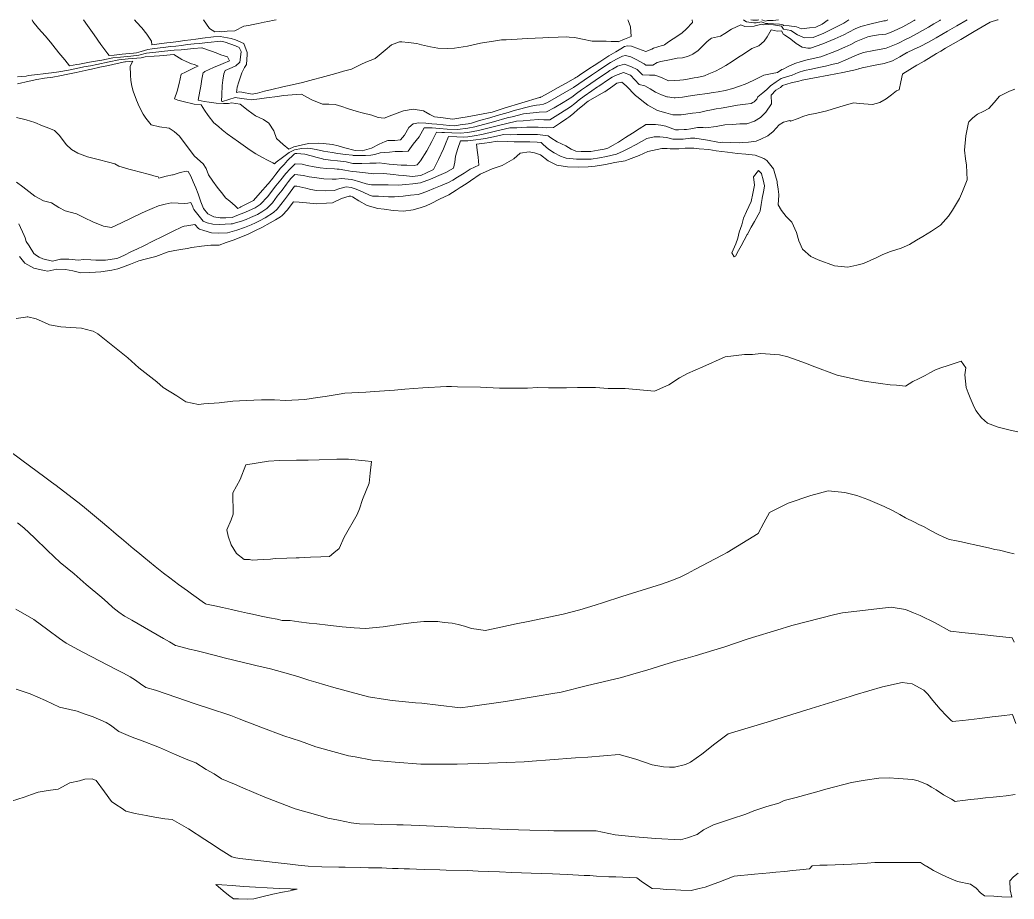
# Model space of a CAD drawing. Header units: inches. Extents: x 11351264 to 11356330, y 6702313 to 6706468.
# Drawn here: x 11355670.8 to 11356079.2, y 6706107 to 6706468.1 of the extents above; entities that cross this region are included whole.
import ezdxf

# ---------------------------------------------------------------- set-up
doc = ezdxf.new("R2010")
doc.units = ezdxf.units.IN
doc.header["$MEASUREMENT"] = 0
doc.layers.add('Shumate_Contours_clip1', color=7, linetype='Continuous', lineweight=0)

msp = doc.modelspace()

# ---------------------------------------------------------------- linework, layer by layer
at = {"layer": 'Shumate_Contours_clip1'}
for points, elevation in [([(11356059.82, 6706468.13), (11356055.61, 6706465.63), (11356053.65, 6706464.53), (11356051.85, 6706463.52), (11356047.19, 6706460.81), (11356043.97, 6706458.97), (11356040.59, 6706457.21), (11356037.85, 6706455.96), (11356035.22, 6706454.7), (11356035.15, 6706454.66), (11356035.11, 6706454.64), (11356034.93, 6706454.53), (11356032.21, 6706452.89), (11356029.16, 6706451.27), (11356025.75, 6706450.23), (11356022.07, 6706449.53), (11356016.77, 6706448.44), (11356015.39, 6706448.04), (11356015.19, 6706447.97), (11356014.55, 6706447.71), (11356008.8, 6706446.56), (11356003.01, 6706445.43), (11355997.2, 6706444.3), (11355992.07, 6706443.31), (11355991.66, 6706443.17), (11355990.73, 6706442.97), (11355987.55, 6706442.22), (11355984, 6706441.24), (11355983.17, 6706440.42), (11355981.23, 6706439.22), (11355979.32, 6706437.23), (11355979.5, 6706433.63), (11355977.14, 6706430.23), (11355975.03, 6706428.01), (11355972.53, 6706426.49), (11355969.34, 6706425.5), (11355966.49, 6706425.38), (11355963.45, 6706425.15), (11355960.32, 6706424.99), (11355956.84, 6706424.34), (11355952.58, 6706423.83), (11355951.46, 6706423.89), (11355949.67, 6706423.95), (11355949.17, 6706423.9), (11355946.43, 6706423.44), (11355944.54, 6706423.16), (11355943.69, 6706423.05), (11355941.34, 6706422.91), (11355940.09, 6706423), (11355936.11, 6706424.5), (11355934, 6706424.87), (11355931.9, 6706425.19), (11355927.94, 6706425.11), (11355927.75, 6706425.06), (11355925.22, 6706423.4), (11355922.38, 6706421.58), (11355919.53, 6706419.76), (11355916.68, 6706417.95), (11355916.34, 6706417.77), (11355914.5, 6706416.69), (11355912.36, 6706415.47), (11355910.73, 6706415.1), (11355908.34, 6706414.65), (11355905.35, 6706414.11), (11355901.35, 6706414.06), (11355899.13, 6706414.25), (11355897.28, 6706415.1), (11355895.03, 6706416.35), (11355891.52, 6706418.03), (11355888.87, 6706419.75), (11355887.84, 6706420.57), (11355883.46, 6706421.02), (11355877.78, 6706421.03), (11355875.05, 6706421), (11355872.32, 6706420.98), (11355869.38, 6706421.01), (11355866.53, 6706420.42), (11355862.1, 6706419.46), (11355860.1, 6706419.13), (11355858.06, 6706418.83), (11355854.74, 6706418.45), (11355854.01, 6706418.4), (11355851.77, 6706418.49), (11355850.73, 6706415.36), (11355849.75, 6706412.11), (11355849.4, 6706409.72), (11355848.92, 6706407.24), (11355845.74, 6706405.43), (11355842.88, 6706404.22), (11355839.4, 6706402.74), (11355835.37, 6706401.2), (11355832.25, 6706400.84), (11355829.27, 6706400.47), (11355826.35, 6706400.18), (11355822.11, 6706400.42), (11355820, 6706400.44), (11355817.91, 6706400.42), (11355815.22, 6706400.38), (11355813.1, 6706400.86), (11355810.82, 6706401.42), (11355807.1, 6706402.55), (11355802.81, 6706403.04), (11355800.65, 6706402.69), (11355799.12, 6706402.68), (11355795.62, 6706402.88), (11355791.83, 6706403.43), (11355789.68, 6706403.73), (11355787.3, 6706404.18), (11355783.78, 6706404.63), (11355782.1, 6706402.92), (11355781.19, 6706401.77), (11355780.31, 6706400.67), (11355778.48, 6706398.18), (11355776.53, 6706395.74), (11355774.56, 6706393.02), (11355772.18, 6706390.65), (11355770.14, 6706389.33), (11355768.36, 6706388.23), (11355765.54, 6706386.98), (11355763.7, 6706386.16), (11355761.78, 6706385.42), (11355758.46, 6706384.51), (11355758.1, 6706384.38), (11355757.6, 6706384.33), (11355752.61, 6706384.03), (11355750, 6706384.29), (11355747.69, 6706384.79), (11355746.12, 6706385.51), (11355743.96, 6706388.14), (11355742.28, 6706390.25), (11355742.05, 6706390.75), (11355741.8, 6706391.32), (11355741.06, 6706393.11), (11355739.85, 6706392.84), (11355738.38, 6706392.74), (11355735.76, 6706392.9), (11355732.96, 6706393.04), (11355730.5, 6706392.4), (11355727.76, 6706391.72), (11355725.18, 6706390.61), (11355723.23, 6706389.8), (11355721.02, 6706388.83), (11355716.74, 6706386.8), (11355712.52, 6706384.81), (11355708.38, 6706382.92), (11355705.17, 6706383.38), (11355700.73, 6706385.2), (11355697.38, 6706386.84), (11355694.01, 6706388.45), (11355689.47, 6706389.64), (11355686.81, 6706391.02), (11355683.83, 6706392.96), (11355680.46, 6706393.81), (11355676.91, 6706395.67), (11355674.44, 6706397.64), (11355671.98, 6706399.63), (11355669.46, 6706401.47)], 1394), ([(11356048.98, 6706468.13), (11356048.65, 6706467.93), (11356046.18, 6706466.45), (11356043.99, 6706465.18), (11356041.47, 6706463.73), (11356039.35, 6706462.55), (11356036.59, 6706461.06), (11356036, 6706460.76), (11356035.05, 6706460.32), (11356031.34, 6706458.47), (11356028.67, 6706457.34), (11356026.54, 6706456.57), (11356025.21, 6706456.27), (11356021.59, 6706455.5), (11356017.3, 6706454.73), (11356014.74, 6706453.78), (11356009.98, 6706451.68), (11356006.95, 6706450.38), (11356004.81, 6706449.88), (11356001.63, 6706449.08), (11355998.93, 6706448.51), (11355995.94, 6706447.92), (11355993.11, 6706447.35), (11355990.5, 6706446.56), (11355988.07, 6706445.46), (11355985.64, 6706444.8), (11355983.43, 6706444.03), (11355981.38, 6706442.71), (11355979.17, 6706440.98), (11355977.55, 6706439.59), (11355975.92, 6706438.2), (11355973.96, 6706436.52), (11355973.51, 6706435.63), (11355972.42, 6706434.49), (11355971.9, 6706434.14), (11355971.18, 6706433.77), (11355968.8, 6706433.55), (11355965.51, 6706433.11), (11355961.12, 6706432.28), (11355958.85, 6706431.92), (11355956.84, 6706431.53), (11355954.86, 6706431.15), (11355952.71, 6706430.71), (11355949.95, 6706430.15), (11355947.06, 6706429.77), (11355942.36, 6706429.16), (11355939, 6706429.12), (11355936.11, 6706429.92), (11355932.64, 6706430.96), (11355928.73, 6706433.11), (11355926.24, 6706434.98), (11355924.12, 6706436.73), (11355923.74, 6706436.99), (11355923.62, 6706437.03), (11355919.85, 6706440.99), (11355918.07, 6706442.6), (11355916.02, 6706442.09), (11355914.3, 6706440.93), (11355911.09, 6706438.6), (11355910.94, 6706438.52), (11355907.8, 6706436.76), (11355904.22, 6706434.69), (11355903.65, 6706434.3), (11355901.88, 6706432.82), (11355900.01, 6706431.26), (11355898.15, 6706429.71), (11355896.28, 6706428.17), (11355895.49, 6706427.66), (11355892.86, 6706425.89), (11355889.91, 6706423.91), (11355887.01, 6706423.78), (11355883.67, 6706424.11), (11355879.07, 6706424), (11355874.92, 6706423.83), (11355872.05, 6706423.75), (11355868.44, 6706422.94), (11355865.57, 6706422.35), (11355860.59, 6706421.08), (11355857.34, 6706420.52), (11355854.78, 6706420.16), (11355852.84, 6706420), (11355850.29, 6706420.09), (11355846.82, 6706420.25), (11355845.57, 6706417.2), (11355844.74, 6706415.17), (11355842.78, 6706410.76), (11355840.67, 6706406.62), (11355837.84, 6706405.26), (11355835.46, 6706404.21), (11355831.89, 6706403.84), (11355828.45, 6706404.2), (11355826.34, 6706404.4), (11355824.31, 6706404.6), (11355820.15, 6706405.04), (11355816.18, 6706404.94), (11355812.83, 6706405.35), (11355809.13, 6706405.78), (11355807.3, 6706405.84), (11355804.25, 6706406.44), (11355801.93, 6706406.76), (11355801.18, 6706406.8), (11355799.99, 6706406.92), (11355796.72, 6706407.11), (11355794.14, 6706407.39), (11355791.63, 6706407.74), (11355788.85, 6706408.36), (11355786.72, 6706408.89), (11355783.85, 6706409), (11355781.78, 6706406.98), (11355780.01, 6706405.09), (11355777.96, 6706402.45), (11355775.89, 6706399.92), (11355773.71, 6706397.15), (11355772.59, 6706395.66), (11355769.44, 6706392.29), (11355767.43, 6706390.94), (11355763.54, 6706389.16), (11355759.93, 6706387.8), (11355758.01, 6706386.92), (11355755.34, 6706386.86), (11355753.07, 6706386.86), (11355750.54, 6706387.19), (11355747.97, 6706388.42), (11355746.18, 6706390.72), (11355745.15, 6706393.39), (11355743.99, 6706396.7), (11355743.03, 6706399.2), (11355742.03, 6706401.61), (11355741, 6706403.92), (11355739.95, 6706405.81), (11355739.2, 6706405.93), (11355736.63, 6706405.44), (11355733.72, 6706404.52), (11355733.56, 6706404.48), (11355730.95, 6706403.89), (11355727.95, 6706403.13), (11355727.65, 6706403.65), (11355726.73, 6706403.86), (11355724.05, 6706404.64), (11355719.79, 6706405.75), (11355717.79, 6706406.32), (11355715.51, 6706406.84), (11355711.39, 6706408.1), (11355709.86, 6706409.02), (11355707.22, 6706409.71), (11355702.93, 6706410.81), (11355698.61, 6706411.87), (11355694.63, 6706413.36), (11355692.06, 6706414.89), (11355689.87, 6706416.92), (11355687.11, 6706420.62), (11355685.04, 6706422.73), (11355682.03, 6706423.9), (11355680.05, 6706424.67), (11355676.89, 6706425.93), (11355673.46, 6706427.11), (11355669.47, 6706428.1)], 1396), ([(11356027.26, 6706468.13), (11356026.72, 6706467.92), (11356026.4, 6706467.8), (11356025.71, 6706467.67), (11356020.51, 6706466.54), (11356016.25, 6706465.4), (11356013.92, 6706464.44), (11356011.28, 6706463.09), (11356009.18, 6706462.05), (11356005.59, 6706460.35), (11356000.65, 6706458.34), (11355995.49, 6706456.56), (11355994.38, 6706456.45), (11355992.17, 6706456.94), (11355989.64, 6706458.43), (11355987.41, 6706460.14), (11355984.9, 6706462), (11355984.48, 6706462.16), (11355983.66, 6706463.68), (11355981.89, 6706463.56), (11355979.42, 6706464.05), (11355977.8, 6706461.2), (11355976.51, 6706459.38), (11355974.28, 6706457.5), (11355971.42, 6706456.4), (11355968.03, 6706454.1), (11355965.99, 6706452.77), (11355963.33, 6706451.04), (11355960.79, 6706449.45), (11355958.62, 6706448.21), (11355956.56, 6706447.06), (11355953.84, 6706445.96), (11355951.96, 6706445.18), (11355948.92, 6706444.45), (11355947.77, 6706444.33), (11355944.34, 6706443.68), (11355943.43, 6706443.55), (11355941.85, 6706443.37), (11355937.17, 6706443.04), (11355934.36, 6706444.48), (11355931.54, 6706445.41), (11355929.47, 6706445.43), (11355926.6, 6706445.61), (11355924.32, 6706447.69), (11355922, 6706448.9), (11355919.16, 6706449.97), (11355916.25, 6706449.06), (11355914.18, 6706447.92), (11355913.18, 6706447.29), (11355912.06, 6706446.57), (11355910.09, 6706445.23), (11355907.06, 6706443.18), (11355905.33, 6706441.98), (11355903.5, 6706440.73), (11355901.45, 6706439.35), (11355899.44, 6706437.85), (11355897.57, 6706436.44), (11355893.96, 6706434.23), (11355890.19, 6706431.95), (11355887.15, 6706430.39), (11355884.09, 6706430.26), (11355881.67, 6706430), (11355877.68, 6706429.53), (11355873.01, 6706428.32), (11355870.94, 6706427.86), (11355865.3, 6706426.31), (11355857.69, 6706424.19), (11355854.85, 6706423.61), (11355850.55, 6706423.12), (11355846.25, 6706423.29), (11355843.11, 6706423.58), (11355840.21, 6706423.78), (11355836.92, 6706423.78), (11355834.77, 6706420.07), (11355832.41, 6706417.08), (11355830.31, 6706414.15), (11355827.96, 6706414.02), (11355824.99, 6706414.12), (11355822.61, 6706413.78), (11355818.85, 6706413.47), (11355816.63, 6706412.89), (11355815, 6706412.5), (11355812.78, 6706412.41), (11355810.24, 6706412.43), (11355807.7, 6706412.43), (11355807.4, 6706412.51), (11355804.57, 6706412.81), (11355801.43, 6706413.27), (11355799.07, 6706413.69), (11355795.52, 6706414.26), (11355792.57, 6706414.93), (11355790.12, 6706415.27), (11355789.01, 6706415.41), (11355786.49, 6706415.26), (11355783.55, 6706414.77), (11355781.37, 6706413.65), (11355778.62, 6706411.58), (11355776.01, 6706409.67), (11355775.8, 6706409.46), (11355775.43, 6706408.98), (11355774.72, 6706409.45), (11355772.79, 6706410.37), (11355770.25, 6706411.71), (11355767.73, 6706413.06), (11355765.38, 6706414.65), (11355760.54, 6706418.08), (11355756, 6706421.38), (11355753.88, 6706423.01), (11355752.33, 6706424.35), (11355750.48, 6706425.89), (11355748.13, 6706428.88), (11355746.64, 6706431.08), (11355745.3, 6706433.27), (11355742.34, 6706433.52), (11355741.36, 6706433.72), (11355738.91, 6706434.29), (11355735.71, 6706435.1), (11355734.38, 6706435.69), (11355735.42, 6706438.9), (11355736.23, 6706441.94), (11355737.11, 6706445.79), (11355738.82, 6706446.71), (11355741.53, 6706448.02), (11355742.68, 6706448.57), (11355743.99, 6706449.16), (11355742.55, 6706449.77), (11355741.28, 6706450.14), (11355739.17, 6706450.98), (11355737.27, 6706451.84), (11355734.06, 6706453.94), (11355729.7, 6706453.56), (11355728.16, 6706453.41), (11355726, 6706453.23), (11355722.21, 6706452.89), (11355720.69, 6706452.59), (11355715.32, 6706452.15), (11355711.51, 6706451.69), (11355707.54, 6706450.86), (11355702.37, 6706449.8), (11355699.8, 6706449.29), (11355697.1, 6706448.79), (11355694.01, 6706448.16), (11355690.74, 6706447.5), (11355686.75, 6706446.84), (11355683.81, 6706446.37), (11355682.63, 6706446.21), (11355680.35, 6706445.93), (11355678.06, 6706445.65), (11355674.37, 6706445.23), (11355673.33, 6706445.04), (11355669.85, 6706444.75)], 1400), ([(11356038.53, 6706468.13), (11356038.11, 6706467.88), (11356035.95, 6706466.68), (11356033.4, 6706465.28), (11356031.46, 6706464.26), (11356028.65, 6706463.06), (11356026.46, 6706462.28), (11356023.4, 6706461.92), (11356021.04, 6706461.56), (11356019.14, 6706461.14), (11356017.01, 6706460.28), (11356014.33, 6706459.19), (11356012.05, 6706458.07), (11356009.58, 6706456.92), (11356006.22, 6706455.38), (11355999.78, 6706452.91), (11355994.23, 6706451.67), (11355991.66, 6706451.03), (11355989.03, 6706450.15), (11355986.33, 6706448.98), (11355984.25, 6706447.89), (11355983.7, 6706447.74), (11355982.02, 6706446.51), (11355979.81, 6706446.12), (11355976.33, 6706445.36), (11355974.97, 6706444.7), (11355971.95, 6706443.3), (11355968.74, 6706441.79), (11355966.31, 6706440.86), (11355963.6, 6706439.9), (11355960.52, 6706439.15), (11355957.6, 6706438.58), (11355955.59, 6706438.24), (11355953.17, 6706437.9), (11355948.94, 6706437.35), (11355947.97, 6706437.21), (11355945.3, 6706436.74), (11355943.01, 6706436.36), (11355939.92, 6706436.14), (11355939.49, 6706436.16), (11355936.8, 6706436.49), (11355936.64, 6706436.51), (11355936.54, 6706436.56), (11355934.28, 6706437.38), (11355931.92, 6706438.5), (11355929.7, 6706439.76), (11355927.47, 6706441.02), (11355925.18, 6706441.54), (11355921.55, 6706445.41), (11355918.75, 6706446.46), (11355915.4, 6706445.35), (11355914.04, 6706444.56), (11355912.55, 6706443.63), (11355908.6, 6706440.94), (11355908.11, 6706440.6), (11355905.67, 6706438.94), (11355902.55, 6706436.83), (11355900.57, 6706435.26), (11355898.79, 6706433.83), (11355896.93, 6706432.37), (11355892.87, 6706429.78), (11355888.54, 6706427.13), (11355886.02, 6706427.08), (11355883.88, 6706427.19), (11355880.36, 6706426.98), (11355877.53, 6706426.7), (11355874.73, 6706426.51), (11355866.82, 6706424.68), (11355861.38, 6706423.29), (11355859.12, 6706422.65), (11355854.81, 6706421.87), (11355851.69, 6706421.57), (11355848.27, 6706421.7), (11355845.21, 6706421.85), (11355844.09, 6706421.94), (11355841.87, 6706422.02), (11355839.97, 6706418.19), (11355838, 6706414.38), (11355835.3, 6706410.24), (11355833.98, 6706408.59), (11355832.75, 6706408.32), (11355829.79, 6706408.41), (11355827.48, 6706408.47), (11355822.47, 6706408.92), (11355818.31, 6706409.37), (11355817.11, 6706409.32), (11355814.55, 6706409.31), (11355811.26, 6706409.16), (11355807.5, 6706409.13), (11355804.85, 6706409.83), (11355801.31, 6706410.19), (11355798.35, 6706410.57), (11355795.56, 6706410.95), (11355795.39, 6706410.98), (11355795.12, 6706411.04), (11355792.91, 6706411.56), (11355790.46, 6706412.31), (11355787.84, 6706412.98), (11355784.52, 6706413.32), (11355783.89, 6706413.19), (11355783.67, 6706413.1), (11355783.16, 6706412.71), (11355780.73, 6706410.35), (11355779.35, 6706408.78), (11355777.92, 6706407.27), (11355775.96, 6706404.74), (11355774.73, 6706403.13), (11355772.88, 6706400.94), (11355771.33, 6706399.15), (11355770.86, 6706398.58), (11355770.63, 6706398.27), (11355768.61, 6706396.04), (11355766.7, 6706393.92), (11355766.46, 6706393.76), (11355763.99, 6706392.53), (11355761.56, 6706391.31), (11355761.49, 6706391.28), (11355760.32, 6706390.68), (11355759.3, 6706391.73), (11355757.06, 6706393.67), (11355755.31, 6706395.06), (11355754.14, 6706396.54), (11355751.83, 6706399.45), (11355750.09, 6706401.95), (11355748.35, 6706404.53), (11355747.32, 6706407.11), (11355746.06, 6706408.96), (11355743.78, 6706411.05), (11355742.36, 6706412.36), (11355740.42, 6706414.87), (11355738.25, 6706417.83), (11355736.32, 6706420.41), (11355734.2, 6706422.22), (11355732.14, 6706423.67), (11355728.22, 6706424.17), (11355724.78, 6706425.01), (11355722.54, 6706427.7), (11355721.45, 6706429.42), (11355719.85, 6706432.58), (11355718.76, 6706435.2), (11355717.35, 6706438.86), (11355716.86, 6706440.88), (11355716.39, 6706443.23), (11355716.28, 6706445.37), (11355716.07, 6706449.11), (11355717.16, 6706451.17), (11355714.19, 6706450.96), (11355713.97, 6706450.94), (11355710.71, 6706450.2), (11355707.2, 6706449.42), (11355703.7, 6706448.65), (11355700.21, 6706447.89), (11355698.81, 6706447.61), (11355693.87, 6706446.54), (11355690.51, 6706445.83), (11355687.16, 6706445.12), (11355684.36, 6706444.62), (11355680.92, 6706444.14), (11355677.72, 6706443.64), (11355674.69, 6706442.95), (11355669.87, 6706441.86)], 1398), ([(11356072.56, 6706468.13), (11356072.37, 6706468.08), (11356069.3, 6706467.21), (11356062.73, 6706463.32), (11356057.21, 6706460.05), (11356054.07, 6706458.3), (11356051.01, 6706456.51), (11356049.02, 6706455.34), (11356047.26, 6706454.28), (11356045.13, 6706452.99), (11356042.18, 6706451.24), (11356039.8, 6706449.81), (11356039.24, 6706449.48), (11356036.28, 6706447.74), (11356033.41, 6706446.02), (11356033.35, 6706445.96), (11356033.33, 6706445.89), (11356032.64, 6706442.71), (11356031.89, 6706439.46), (11356030.87, 6706439), (11356028.74, 6706437.35), (11356026.66, 6706435.71), (11356023.98, 6706434.13), (11356020.95, 6706433.32), (11356015.64, 6706433.83), (11356013.17, 6706434.07), (11356009, 6706432.85), (11356006.25, 6706432.05), (11356002.24, 6706430.75), (11355998.1, 6706429.75), (11355994.61, 6706429.1), (11355992.43, 6706428.42), (11355990.52, 6706427.63), (11355987.31, 6706426.54), (11355987.05, 6706426.86), (11355984.5, 6706426.14), (11355982.64, 6706425.06), (11355980.24, 6706422.29), (11355978.02, 6706420.55), (11355975.15, 6706419.08), (11355973.2, 6706418.37), (11355970.08, 6706417.96), (11355967.61, 6706417.73), (11355966.31, 6706417.68), (11355962.59, 6706417.75), (11355959.23, 6706417.86), (11355958.49, 6706417.8), (11355957.45, 6706417.87), (11355953.27, 6706418.72), (11355952.44, 6706418.83), (11355947.96, 6706419.51), (11355946.26, 6706419.49), (11355945.6, 6706419.39), (11355944.19, 6706419.25), (11355943.21, 6706419.17), (11355939.02, 6706419.13), (11355936.4, 6706419.84), (11355933.64, 6706420.12), (11355931.26, 6706420.09), (11355928.27, 6706419.4), (11355923.87, 6706416.97), (11355920.83, 6706415.28), (11355918.6, 6706414.19), (11355915.8, 6706412.92), (11355911.73, 6706412.04), (11355908.87, 6706411.47), (11355905.4, 6706410.99), (11355902.79, 6706410.91), (11355899.4, 6706410.94), (11355895.23, 6706411.35), (11355894.82, 6706411.47), (11355894.36, 6706411.63), (11355892.89, 6706412.09), (11355890.28, 6706413.53), (11355887.88, 6706415.09), (11355885.71, 6706416.9), (11355884.86, 6706417.71), (11355883.25, 6706417.94), (11355880.21, 6706417.98), (11355876.48, 6706418.04), (11355873.79, 6706418.11), (11355871.11, 6706418.19), (11355866.81, 6706418.38), (11355863.71, 6706417.73), (11355861.66, 6706417.45), (11355858.34, 6706417.08), (11355858.69, 6706414.57), (11355859.04, 6706411.8), (11355859.27, 6706408.52), (11355855.78, 6706406.88), (11355853.22, 6706405.24), (11355850.59, 6706403.55), (11355848.7, 6706402.34), (11355846.8, 6706401.3), (11355843.55, 6706399.99), (11355840.86, 6706398.89), (11355838.21, 6706397.76), (11355836.1, 6706396.96), (11355834.33, 6706396.42), (11355831.3, 6706396.1), (11355828.28, 6706395.79), (11355824.72, 6706395.44), (11355823.42, 6706395.46), (11355822.24, 6706395.51), (11355820.17, 6706395.6), (11355818.1, 6706395.68), (11355815.68, 6706395.76), (11355814.34, 6706396.12), (11355811.86, 6706397.4), (11355808.97, 6706398.65), (11355806.9, 6706399.25), (11355804.83, 6706399.54), (11355802.28, 6706398.91), (11355799.95, 6706398.08), (11355796.17, 6706397.92), (11355792.66, 6706398.11), (11355790.34, 6706398.51), (11355788.21, 6706398.96), (11355784.56, 6706399.78), (11355783.62, 6706399.81), (11355781.19, 6706396.46), (11355779.46, 6706394.27), (11355776.55, 6706390.38), (11355774.98, 6706388.98), (11355771.49, 6706386.85), (11355769.28, 6706385.54), (11355767.56, 6706384.78), (11355765.75, 6706383.93), (11355763.01, 6706382.82), (11355759.92, 6706381.73), (11355756.07, 6706380.73), (11355752.2, 6706380.5), (11355749.54, 6706380.71), (11355746.3, 6706381.66), (11355744.58, 6706382.18), (11355744.12, 6706382.39), (11355742.66, 6706384.09), (11355739.32, 6706383.59), (11355738.25, 6706383.41), (11355737.46, 6706383.15), (11355733.45, 6706381.19), (11355729.42, 6706379.2), (11355725.37, 6706377.19), (11355721.73, 6706375.34), (11355721.43, 6706375.23), (11355719.12, 6706374.11), (11355716.44, 6706372.83), (11355713.75, 6706371.55), (11355711.08, 6706370.27), (11355710.57, 6706370.08), (11355705.97, 6706369.48), (11355702.83, 6706369.46), (11355701.98, 6706369.41), (11355699.89, 6706369.63), (11355696.94, 6706369.77), (11355694.84, 6706369.51), (11355690.88, 6706369.89), (11355687.51, 6706369.84), (11355684.16, 6706369.05), (11355680.25, 6706370.01), (11355678.76, 6706370.63), (11355677.58, 6706371.36), (11355676.58, 6706372.22), (11355674.59, 6706375.39), (11355673.46, 6706377.11), (11355672.94, 6706378.61), (11355672.6, 6706379.58), (11355670.4, 6706384.36)], 1392), ([(11356011.21, 6706468.13), (11356009.19, 6706466.75), (11356005.39, 6706464.8), (11356002.93, 6706463.58), (11356000.95, 6706462.65), (11355996.61, 6706460.93), (11355993, 6706460.73), (11355990.15, 6706461.97), (11355987.47, 6706463.71), (11355984.48, 6706464.34), (11355983.59, 6706465.51), (11355980.35, 6706466.15), (11355978.27, 6706466.28), (11355976.37, 6706466.15), (11355975.57, 6706466.4), (11355972.82, 6706465.75), (11355972.42, 6706465.59), (11355968.57, 6706465.36), (11355966.88, 6706466.13), (11355963.12, 6706464.29), (11355960.38, 6706462.5), (11355958.6, 6706461.46), (11355954.83, 6706460.57), (11355954.5, 6706460.41), (11355953, 6706459.06), (11355951.24, 6706457.28), (11355949.42, 6706455.53), (11355947.14, 6706454), (11355945.66, 6706453.35), (11355945.31, 6706453.24), (11355944.42, 6706452.98), (11355942.98, 6706452.57), (11355940.8, 6706452.39), (11355937.68, 6706451.76), (11355934.12, 6706451.04), (11355932.53, 6706450.59), (11355930.71, 6706449.58), (11355927.95, 6706449.52), (11355927.21, 6706450.07), (11355923.98, 6706451.8), (11355921.8, 6706452.9), (11355919.57, 6706453.53), (11355918.31, 6706453.27), (11355915.88, 6706452.03), (11355913.45, 6706450.6), (11355911.1, 6706449.1), (11355908.49, 6706447.4), (11355905.53, 6706445.4), (11355902.54, 6706443.36), (11355900.34, 6706441.9), (11355898.18, 6706440.37), (11355894.59, 6706438.28), (11355891.12, 6706436.27), (11355887.47, 6706434.16), (11355885.82, 6706433.5), (11355884.3, 6706433.29), (11355883.03, 6706433.11), (11355880.8, 6706432.73), (11355873.87, 6706430.87), (11355871.36, 6706430.09), (11355866.79, 6706428.85), (11355863.8, 6706427.92), (11355859.63, 6706426.74), (11355856.27, 6706425.7), (11355854.88, 6706425.39), (11355851.59, 6706424.97), (11355849.41, 6706424.66), (11355847.28, 6706424.72), (11355842.11, 6706425.27), (11355840, 6706425.47), (11355837.59, 6706425.71), (11355834.73, 6706425.86), (11355832.34, 6706425.41), (11355830.55, 6706423.97), (11355828.75, 6706420.75), (11355827.17, 6706418.93), (11355824.75, 6706418.54), (11355821.88, 6706418.54), (11355820.8, 6706418.2), (11355818.44, 6706417.12), (11355815.28, 6706415.38), (11355811.33, 6706414.34), (11355808.48, 6706414.54), (11355804.24, 6706415.58), (11355801.52, 6706416.46), (11355799.17, 6706416.92), (11355795.41, 6706417.33), (11355793.56, 6706417.53), (11355789.42, 6706417.36), (11355785.15, 6706416.42), (11355783.28, 6706416.01), (11355781.32, 6706415.07), (11355778.95, 6706416.99), (11355776.27, 6706419.41), (11355775.06, 6706422.62), (11355773.04, 6706425.71), (11355770.85, 6706427.16), (11355767.62, 6706428.69), (11355764.64, 6706430.88), (11355761.29, 6706433.56), (11355757.72, 6706434.01), (11355756.55, 6706433.78), (11355754.43, 6706433.77), (11355751.38, 6706433.96), (11355748.51, 6706434.37), (11355746.55, 6706434.6), (11355744.03, 6706435.2), (11355744.71, 6706438.87), (11355745.08, 6706440.91), (11355745.59, 6706443.76), (11355746.09, 6706446.54), (11355746.46, 6706446.72), (11355746.81, 6706446.88), (11355750.37, 6706448.54), (11355753.32, 6706449.83), (11355754.34, 6706450.27), (11355756.86, 6706451.34), (11355756.15, 6706452.98), (11355753.4, 6706453.81), (11355751.48, 6706454.6), (11355749.56, 6706455.34), (11355745.93, 6706456.53), (11355745.75, 6706456.59), (11355745.69, 6706456.62), (11355745.52, 6706456.65), (11355742.06, 6706456.36), (11355738.41, 6706456.02), (11355737.07, 6706455.88), (11355734.16, 6706455.63), (11355730.2, 6706455.26), (11355726.65, 6706454.86), (11355722.77, 6706454.4), (11355719.66, 6706453.59), (11355716.39, 6706453.27), (11355712.13, 6706452.86), (11355708.93, 6706452.49), (11355704.45, 6706451.64), (11355701.92, 6706451.17), (11355699.39, 6706450.71), (11355695.34, 6706450), (11355694.14, 6706449.77), (11355691.17, 6706449.3), (11355689.25, 6706451.76), (11355686.84, 6706454.6), (11355684.36, 6706457.77), (11355683.34, 6706459.03), (11355681.19, 6706461.6), (11355678.42, 6706464.65), (11355676.2, 6706467.52), (11355675.88, 6706468.13)], 1402), ([(11355946.96, 6706468.13), (11355947.06, 6706467.08), (11355944.44, 6706464.3), (11355942.88, 6706462.75), (11355940.98, 6706461.56), (11355939.1, 6706460.34), (11355937.23, 6706459.07), (11355935.52, 6706457.89), (11355935.29, 6706457.81), (11355934.59, 6706457.55), (11355931.02, 6706456.53), (11355930.39, 6706456.08), (11355927.84, 6706455.11), (11355924.9, 6706456.3), (11355921.96, 6706457.34), (11355920.33, 6706457.41), (11355919.1, 6706457.13), (11355917.64, 6706456.24), (11355915.54, 6706455.05), (11355912.72, 6706453.31), (11355909.01, 6706450.92), (11355906.63, 6706449.36), (11355904.9, 6706448.23), (11355903.99, 6706447.62), (11355901.67, 6706446.08), (11355899.67, 6706444.78), (11355899.21, 6706444.48), (11355898.77, 6706444.17), (11355895.19, 6706442.17), (11355891.61, 6706440.17), (11355888.04, 6706438.19), (11355884.74, 6706436.37), (11355884.62, 6706436.32), (11355884.5, 6706436.31), (11355884.41, 6706436.3), (11355884.24, 6706436.27), (11355876.97, 6706434.04), (11355869.75, 6706431.82), (11355864.79, 6706430.28), (11355861.08, 6706429.55), (11355854.51, 6706428.26), (11355851.89, 6706427.87), (11355848.6, 6706427.4), (11355847.52, 6706427.5), (11355844.71, 6706427.84), (11355841.11, 6706428.27), (11355839.13, 6706429.31), (11355836.58, 6706430.71), (11355832.3, 6706431.45), (11355828.38, 6706430.77), (11355825.71, 6706429.8), (11355823.6, 6706428.95), (11355820.42, 6706427.72), (11355818.01, 6706428.04), (11355815.39, 6706428.94), (11355811.43, 6706429.99), (11355809.41, 6706430.53), (11355805.34, 6706431.8), (11355802.98, 6706432.56), (11355800.32, 6706433.32), (11355797.75, 6706433.53), (11355795.07, 6706433.56), (11355790.66, 6706435.32), (11355788.9, 6706436.29), (11355786.5, 6706437.62), (11355782.6, 6706437.38), (11355779.14, 6706437.09), (11355776.68, 6706436.67), (11355772.09, 6706436.05), (11355769.17, 6706435.66), (11355765.79, 6706435.28), (11355764.08, 6706435.57), (11355761.82, 6706435.83), (11355759.21, 6706436.19), (11355756.59, 6706435.48), (11355754.01, 6706434.66), (11355753.86, 6706434.67), (11355753.68, 6706434.7), (11355753.79, 6706437.36), (11355753.96, 6706441.13), (11355754.15, 6706443.36), (11355754.54, 6706445.95), (11355755.07, 6706447.29), (11355758.03, 6706448.56), (11355759.54, 6706449.22), (11355761.22, 6706450.83), (11355761.37, 6706452.76), (11355761.72, 6706455.09), (11355760.84, 6706456.74), (11355759.32, 6706457.45), (11355755.14, 6706459.04), (11355753.33, 6706459.36), (11355747.96, 6706458.87), (11355744.42, 6706458.46), (11355742.37, 6706458.25), (11355739.71, 6706457.97), (11355737.18, 6706457.67), (11355734.85, 6706457.4), (11355732.7, 6706457.19), (11355730.71, 6706456.97), (11355727.37, 6706456.55), (11355725.19, 6706456.27), (11355723.36, 6706455.99), (11355720.61, 6706455.18), (11355718.66, 6706454.56), (11355717.49, 6706454.42), (11355712.85, 6706454), (11355709.51, 6706453.66), (11355707.5, 6706453.47), (11355706.89, 6706454.19), (11355704.11, 6706458.07), (11355701.33, 6706461.96), (11355698.55, 6706465.83), (11355696.88, 6706468.13)], 1404), ([(11355920.5, 6706468.13), (11355920.69, 6706467.83), (11355921.6, 6706465.33), (11355921.91, 6706461.36), (11355919.19, 6706460.18), (11355916.6, 6706459.16), (11355916.48, 6706459.24), (11355913.68, 6706459.24), (11355911.63, 6706459.36), (11355908.75, 6706459.42), (11355905.8, 6706459.34), (11355901.86, 6706460.21), (11355898.64, 6706460.86), (11355896.46, 6706461.07), (11355895.47, 6706461.13), (11355891.9, 6706461.04), (11355888.13, 6706460.93), (11355885.62, 6706460.79), (11355879.26, 6706460.44), (11355872.87, 6706460.04), (11355870.56, 6706459.97), (11355868.68, 6706459.88), (11355866.15, 6706459.57), (11355860.03, 6706458.51), (11355854.65, 6706457.35), (11355849.26, 6706456.56), (11355846.45, 6706456.33), (11355842.52, 6706456.45), (11355839.42, 6706457.03), (11355835.75, 6706457.9), (11355833.78, 6706458.37), (11355830.34, 6706458.86), (11355827.75, 6706459.12), (11355827.17, 6706459.12), (11355826.67, 6706459.06), (11355823.47, 6706457.88), (11355820.81, 6706455.67), (11355816.74, 6706452.21), (11355815.77, 6706451.85), (11355813.63, 6706451.09), (11355811.36, 6706450.01), (11355809.53, 6706449.13), (11355806.99, 6706447.91), (11355803.74, 6706447.01), (11355803.38, 6706446.92), (11355800.64, 6706446.16), (11355797.56, 6706445.31), (11355794.49, 6706444.48), (11355791.4, 6706443.65), (11355786.84, 6706442.46), (11355783.84, 6706441.72), (11355780.79, 6706440.98), (11355778.83, 6706440.68), (11355774.36, 6706439.58), (11355771.33, 6706438.84), (11355768.36, 6706438.09), (11355766.18, 6706437.6), (11355761.96, 6706438.42), (11355760.86, 6706438.62), (11355759.76, 6706438.32), (11355760.03, 6706440.56), (11355760.76, 6706442.63), (11355761.92, 6706446.39), (11355763.1, 6706448.63), (11355763.95, 6706449.8), (11355764.13, 6706453.97), (11355764.17, 6706454.68), (11355762.83, 6706458.36), (11355759.32, 6706459.87), (11355757.59, 6706460.47), (11355753.04, 6706461.34), (11355750.28, 6706461.12), (11355745.88, 6706460.56), (11355743.13, 6706460.21), (11355741.04, 6706459.96), (11355738.48, 6706459.64), (11355735.93, 6706459.31), (11355732.7, 6706458.88), (11355731.23, 6706458.71), (11355728.06, 6706458.26), (11355725.07, 6706457.82), (11355724.83, 6706459.41), (11355722.94, 6706462.29), (11355720.88, 6706464.8), (11355718.75, 6706467.16), (11355717.88, 6706468.13)], 1406), ([(11355776.06, 6706468.13), (11355775.3, 6706467.97), (11355772.61, 6706467.4), (11355771.19, 6706467.14), (11355768.64, 6706466.62), (11355766.64, 6706466.21), (11355764.66, 6706465.84), (11355762.79, 6706465.61), (11355759.16, 6706463.69), (11355755.95, 6706463.51), (11355753.45, 6706463.27), (11355752.73, 6706463.41), (11355752.63, 6706463.4), (11355750.95, 6706463.17), (11355748.68, 6706464.65), (11355747.44, 6706466.32), (11355746.24, 6706468.13)], 1408), ([(11356002.79, 6706468.13), (11356000.36, 6706466.33), (11355997.69, 6706465.08), (11355995.06, 6706464.8), (11355991.78, 6706464.51), (11355989.82, 6706465.28), (11355986.77, 6706465.69), (11355984.48, 6706465.85), (11355984.11, 6706466.15), (11355982.75, 6706466.41), (11355977.97, 6706466.66), (11355977.1, 6706466.59), (11355975.36, 6706467.32), (11355973.23, 6706466.88), (11355972.3, 6706466.85), (11355969.29, 6706467.36), (11355968.5, 6706467.76), (11355967.97, 6706468.13)], 1404), ([(11355974.37, 6706468.13), (11355973.75, 6706468.01), (11355971.88, 6706467.96), (11355971.01, 6706468.13)], 1406), ([(11355982.39, 6706468.13), (11355980.19, 6706467.85), (11355977.86, 6706467.81), (11355977.1, 6706467.64), (11355975.61, 6706468.13)], 1406), ([(11356079.4, 6706439.7), (11356077.32, 6706438.83), (11356073.16, 6706436.86), (11356070.92, 6706434.26), (11356068.73, 6706431.69), (11356066.47, 6706430.5), (11356064.12, 6706429.43), (11356062.19, 6706427.87), (11356060.57, 6706426.28), (11356060.45, 6706425.97), (11356059.31, 6706420.5), (11356058.77, 6706414.61), (11356059.2, 6706411.12), (11356059.65, 6706408.43), (11356059.9, 6706402.38), (11356057.97, 6706397.58), (11356056.69, 6706394.83), (11356053.88, 6706390.01), (11356052.19, 6706387.55), (11356048.87, 6706383.78), (11356045.27, 6706381.39), (11356041.6, 6706379.11), (11356039.05, 6706377.61), (11356036.21, 6706375.94), (11356032.72, 6706374.36), (11356028.45, 6706372.95), (11356025.23, 6706371.83), (11356022.79, 6706370.6), (11356017.34, 6706368.01), (11356014.51, 6706367.39), (11356010.84, 6706366.57), (11356005.33, 6706367.17), (11355998.63, 6706369.56), (11355995.62, 6706370.97), (11355992.21, 6706374.01), (11355990.8, 6706377.4), (11355989.72, 6706380.81), (11355987.8, 6706385.06), (11355985.48, 6706387.4), (11355983.57, 6706389.88), (11355982.32, 6706392.15), (11355982.52, 6706396.09), (11355982.55, 6706396.37), (11355982.24, 6706398.64), (11355981.89, 6706401.2), (11355981.79, 6706401.72), (11355981.14, 6706404.02), (11355980.31, 6706406.91), (11355977.55, 6706410.31), (11355976.42, 6706411.23), (11355972.86, 6706412.51), (11355968.95, 6706412.92), (11355965.59, 6706413.3), (11355963.5, 6706413.57), (11355961.44, 6706413.82), (11355959.07, 6706414.1), (11355956.77, 6706414.41), (11355953.83, 6706414.88), (11355949.78, 6706415.2), (11355947.61, 6706415.41), (11355945.25, 6706415.39), (11355944.05, 6706415.38), (11355941.46, 6706415.21), (11355937.92, 6706415.14), (11355936.69, 6706415.31), (11355934.43, 6706415.32), (11355928.74, 6706414.13), (11355925.16, 6706412.49), (11355920.76, 6706410.74), (11355919.37, 6706410.28), (11355915.18, 6706409.49), (11355911.35, 6706408.79), (11355907.1, 6706408.02), (11355905.46, 6706407.87), (11355904.21, 6706407.81), (11355900.23, 6706407.59), (11355895.71, 6706407.83), (11355891.36, 6706408.46), (11355887.8, 6706410.27), (11355884.64, 6706412.64), (11355882.18, 6706413.46), (11355879.98, 6706413.88), (11355876.24, 6706413.34), (11355873.63, 6706411.09), (11355870.87, 6706409.37), (11355868.86, 6706408.28), (11355864.81, 6706406.93), (11355862.01, 6706405.73), (11355859.91, 6706404.73), (11355855.83, 6706402), (11355854.12, 6706400.86), (11355851.69, 6706399.29), (11355849.96, 6706398.14), (11355846.97, 6706396.31), (11355843.19, 6706394.51), (11355839.71, 6706392.76), (11355837.62, 6706391.74), (11355835.66, 6706391.12), (11355832.37, 6706390.07), (11355828.31, 6706389.6), (11355824.08, 6706389.86), (11355820.45, 6706390.38), (11355817.82, 6706390.69), (11355813.51, 6706391.94), (11355810.07, 6706393.84), (11355807.42, 6706395.42), (11355806.77, 6706395.7), (11355806.11, 6706395.76), (11355802.97, 6706394.73), (11355799.19, 6706393.05), (11355796.78, 6706392.86), (11355792.82, 6706392.53), (11355788.51, 6706392.97), (11355785.48, 6706393.29), (11355783.19, 6706393.43), (11355782.62, 6706392.69), (11355780.77, 6706390.16), (11355778.53, 6706387.74), (11355777.91, 6706387.23), (11355775.76, 6706385.97), (11355773.58, 6706384.73), (11355770.21, 6706382.83), (11355769.61, 6706382.56), (11355768.13, 6706381.84), (11355764.59, 6706380.19), (11355762.27, 6706379.1), (11355758.41, 6706377.7), (11355755.51, 6706376.67), (11355752.6, 6706375.64), (11355749.28, 6706375.63), (11355745.4, 6706375.26), (11355741.4, 6706374.68), (11355739.55, 6706374.3), (11355736.86, 6706373.79), (11355734.45, 6706373.35), (11355731.71, 6706372.83), (11355726.61, 6706370.98), (11355722.33, 6706369.85), (11355719.68, 6706369.18), (11355716.25, 6706367.82), (11355712.97, 6706366.55), (11355711.07, 6706365.86), (11355708.54, 6706365.36), (11355704.01, 6706364.62), (11355701.82, 6706364.52), (11355699.31, 6706364.39), (11355695.9, 6706364.24), (11355692.53, 6706365.05), (11355689.59, 6706365.56), (11355685.94, 6706365.74), (11355682.32, 6706364.99), (11355680.8, 6706365.21), (11355676.5, 6706366.12), (11355672.86, 6706368.15), (11355670.61, 6706370.91)], 1390), ([(11356080.68, 6706298.88), (11356077.47, 6706299.59), (11356074.82, 6706300.26), (11356072.6, 6706300.83), (11356068.2, 6706302.54), (11356065.75, 6706304.69), (11356063.41, 6706307.73), (11356062.35, 6706310), (11356061.08, 6706312.89), (11356060.26, 6706314.99), (11356059.45, 6706317.2), (11356058.91, 6706322.34), (11356059.29, 6706325.19), (11356057.48, 6706327.91), (11356052.13, 6706326.17), (11356049.09, 6706325.16), (11356046.92, 6706324.44), (11356044.6, 6706323.21), (11356042.66, 6706322.11), (11356039.94, 6706320.77), (11356037.51, 6706319.67), (11356034.49, 6706317.76), (11356030.91, 6706318.07), (11356028.26, 6706318.31), (11356024.31, 6706318.78), (11356019.49, 6706319.5), (11356016.88, 6706319.88), (11356006.49, 6706322.28), (11355996.17, 6706326.04), (11355993.87, 6706327.01), (11355986.27, 6706329.7), (11355982.74, 6706330.52), (11355975.11, 6706331.12), (11355971.69, 6706330.67), (11355968.38, 6706330.74), (11355960.42, 6706329.68), (11355951.25, 6706325.58), (11355945, 6706322.85), (11355941.78, 6706321.14), (11355937.3, 6706318.28), (11355931.49, 6706315.67), (11355919.39, 6706316.75), (11355912.44, 6706316.73), (11355907.28, 6706317.2), (11355899.88, 6706317.15), (11355895.31, 6706317.04), (11355887.9, 6706317.02), (11355883.52, 6706317.09), (11355879.26, 6706316.91), (11355871.75, 6706316.82), (11355867.79, 6706316.86), (11355859.93, 6706317.3), (11355850.49, 6706317.43), (11355848.13, 6706317.56), (11355846.1, 6706317.52), (11355836.37, 6706317.04), (11355828.92, 6706316.53), (11355824.64, 6706316.05), (11355816.51, 6706315.52), (11355812.89, 6706315.19), (11355804.31, 6706314.76), (11355801.91, 6706314.38), (11355796.19, 6706313.46), (11355793.03, 6706313.02), (11355787.91, 6706312.22), (11355779.89, 6706311.85), (11355775.38, 6706312.13), (11355770.11, 6706312.02), (11355763.73, 6706311.77), (11355758.27, 6706311.47), (11355752.61, 6706310.89), (11355746.32, 6706310.47), (11355744.21, 6706310.21), (11355738.96, 6706311.31), (11355735.27, 6706313.71), (11355729.65, 6706317.12), (11355727.1, 6706319.42), (11355719.68, 6706325.29), (11355715.17, 6706329.39), (11355709.62, 6706333.76), (11355702.88, 6706339.23), (11355701.86, 6706339.7), (11355700.97, 6706340.24), (11355700.17, 6706340.46), (11355696.16, 6706341.51), (11355691.77, 6706341.77), (11355687.57, 6706342.06), (11355682.98, 6706342.95), (11355680.88, 6706343.83), (11355677.56, 6706345.33), (11355674.06, 6706346.15), (11355673.75, 6706346.21), (11355673.1, 6706345.97), (11355669.31, 6706345.46)], 1388), ([(11356079.22, 6706248.83), (11356076.84, 6706249.37), (11356073.12, 6706250.28), (11356071.29, 6706250.67), (11356069.19, 6706251.13), (11356066.23, 6706251.87), (11356062.36, 6706252.7), (11356061.08, 6706252.98), (11356057.55, 6706253.74), (11356055.44, 6706254.14), (11356052.61, 6706254.66), (11356052.17, 6706254.89), (11356050.31, 6706255.7), (11356047.95, 6706256.84), (11356045.08, 6706258.35), (11356041.88, 6706260.02), (11356040.05, 6706260.94), (11356038.19, 6706261.8), (11356034.55, 6706263.69), (11356032.25, 6706265.03), (11356029.48, 6706266.46), (11356025.81, 6706268.33), (11356019.14, 6706271.15), (11356014.58, 6706272.79), (11356009.58, 6706274.05), (11356002.83, 6706274.75), (11355995.65, 6706272.79), (11355986.4, 6706269.61), (11355978.65, 6706265.83), (11355976.38, 6706261.61), (11355974, 6706257.24), (11355961.26, 6706249.4), (11355959.31, 6706248.29), (11355948.01, 6706242.34), (11355945.04, 6706240.83), (11355942.04, 6706239.29), (11355938.18, 6706237.8), (11355934.29, 6706236.38), (11355922.43, 6706232.72), (11355918.03, 6706231.32), (11355910.55, 6706228.88), (11355907.11, 6706227.76), (11355900.81, 6706225.89), (11355894.01, 6706224.03), (11355879.57, 6706221.1), (11355874.71, 6706220.1), (11355865.21, 6706218.08), (11355861.95, 6706217.33), (11355859.28, 6706217.82), (11355856.27, 6706218.22), (11355853.38, 6706219.2), (11355850.82, 6706219.78), (11355848.31, 6706220.37), (11355845.14, 6706220.66), (11355842.5, 6706221), (11355836.71, 6706221.08), (11355832.58, 6706220.65), (11355827.24, 6706219.89), (11355820.02, 6706218.87), (11355812.71, 6706218.13), (11355808.07, 6706218.43), (11355803.15, 6706218.91), (11355797.29, 6706219.5), (11355792.73, 6706220.04), (11355789.67, 6706220.4), (11355785.37, 6706220.92), (11355781.85, 6706221.42), (11355778.59, 6706221.49), (11355776.44, 6706221.98), (11355773.35, 6706222.59), (11355769.97, 6706223.28), (11355766.31, 6706224.06), (11355764.31, 6706224.52), (11355760.55, 6706225.35), (11355757.75, 6706225.98), (11355753.97, 6706226.82), (11355750.82, 6706227.5), (11355747.4, 6706228.23), (11355747.09, 6706228.29), (11355745.68, 6706229.26), (11355743.28, 6706230.99), (11355741.31, 6706232.44), (11355739.62, 6706233.64), (11355735.97, 6706236.28), (11355732.35, 6706238.96), (11355729.78, 6706240.89), (11355726.41, 6706243.64), (11355724.06, 6706245.59), (11355721.76, 6706247.44), (11355719.3, 6706249.46), (11355717.37, 6706251.06), (11355713.45, 6706254.32), (11355712.51, 6706255.1), (11355711.29, 6706256.12), (11355709.22, 6706257.87), (11355707.34, 6706259.47), (11355703.87, 6706262.42), (11355700.65, 6706265.13), (11355698.94, 6706266.54), (11355697.4, 6706267.83), (11355695.83, 6706269.08), (11355685.7, 6706276.84), (11355683.83, 6706278.27), (11355681.06, 6706280.34), (11355671.65, 6706287.29), (11355666.25, 6706291.21)], 1386), ([(11356079.24, 6706212.57), (11356078.3, 6706214.37), (11356071.97, 6706215.04), (11356065.88, 6706215.7), (11356057.66, 6706216.6), (11356053.12, 6706217.1), (11356052.96, 6706217.13), (11356052.66, 6706217.27), (11356046.73, 6706220.5), (11356040.58, 6706223.5), (11356037.87, 6706224.56), (11356034.5, 6706225.92), (11356028.63, 6706226.96), (11356008.7, 6706224.66), (11356005.51, 6706223.86), (11355987.87, 6706219.44), (11355981.71, 6706217.5), (11355971.77, 6706214.43), (11355969.56, 6706213.75), (11355960.28, 6706210.7), (11355948.15, 6706206.99), (11355944.27, 6706205.87), (11355940.28, 6706204.76), (11355933.88, 6706202.83), (11355930.15, 6706201.67), (11355927.31, 6706200.83), (11355923.01, 6706199.51), (11355917.96, 6706198.05), (11355908.08, 6706195.67), (11355903.89, 6706194.7), (11355893.18, 6706192.07), (11355888.84, 6706191.31), (11355884.11, 6706190.54), (11355870.26, 6706188.19), (11355855.7, 6706186.11), (11355851.83, 6706185.62), (11355842.57, 6706186.68), (11355835.95, 6706187.47), (11355833.29, 6706187.66), (11355827.86, 6706188.19), (11355823.7, 6706188.55), (11355820.95, 6706189.04), (11355813.96, 6706190.15), (11355799.71, 6706193.89), (11355792.37, 6706196.19), (11355789.49, 6706196.99), (11355784.99, 6706198.48), (11355778.63, 6706200.25), (11355773.69, 6706201.55), (11355767.72, 6706203.01), (11355767.12, 6706203.14), (11355766.62, 6706203.25), (11355762.67, 6706204.17), (11355758.72, 6706205.13), (11355754.77, 6706206.12), (11355751.22, 6706207.06), (11355750.66, 6706207.2), (11355750, 6706207.37), (11355746.34, 6706208.32), (11355743.09, 6706209.12), (11355740.53, 6706209.75), (11355734.82, 6706211.15), (11355734.7, 6706211.22), (11355732.29, 6706212.64), (11355729.74, 6706214.11), (11355727.18, 6706215.58), (11355724.63, 6706217.06), (11355722, 6706218.57), (11355719.37, 6706220.06), (11355716.74, 6706221.56), (11355714.33, 6706222.98), (11355713.83, 6706223.27), (11355711.46, 6706224.93), (11355709.04, 6706226.83), (11355706.76, 6706228.87), (11355704.49, 6706230.92), (11355698.06, 6706236.29), (11355693.14, 6706240.56), (11355687.4, 6706245.33), (11355682.09, 6706250.23), (11355676.81, 6706255.36), (11355672.41, 6706259.57), (11355669.86, 6706261.59)], 1384), ([(11356079.89, 6706179.21), (11356078.54, 6706182.84), (11356074.01, 6706182.35), (11356070.09, 6706181.86), (11356065.09, 6706181.24), (11356062.7, 6706180.95), (11356058.1, 6706180.41), (11356055.22, 6706180.12), (11356053.82, 6706180.01), (11356053.22, 6706180.47), (11356051.39, 6706182.33), (11356048.79, 6706185.09), (11356045.79, 6706188.67), (11356043.75, 6706191.17), (11356042.06, 6706192.79), (11356037.27, 6706195.45), (11356033.21, 6706195.98), (11356025.17, 6706194.23), (11356013.89, 6706190.94), (11356011.85, 6706190.3), (11355995.84, 6706185.32), (11355979.87, 6706180.34), (11355977.77, 6706179.68), (11355961.73, 6706174.97), (11355956.24, 6706170.85), (11355950.91, 6706166.54), (11355946.3, 6706163.3), (11355944.13, 6706162.28), (11355939.67, 6706161.17), (11355937.6, 6706161.16), (11355935.2, 6706161.3), (11355930.5, 6706162.23), (11355923.74, 6706164.47), (11355916.93, 6706166.49), (11355904.08, 6706165.28), (11355899.02, 6706165), (11355888.41, 6706164.23), (11355881.15, 6706163.65), (11355877.92, 6706163.37), (11355863.45, 6706162.83), (11355850.42, 6706162.39), (11355847.96, 6706162.39), (11355845.55, 6706162.43), (11355843.21, 6706162.44), (11355835.51, 6706162.43), (11355824.91, 6706163.22), (11355815.54, 6706164.14), (11355808.55, 6706165.44), (11355805.85, 6706165.87), (11355800.86, 6706167.28), (11355792.43, 6706169.58), (11355786.06, 6706171.9), (11355779.27, 6706174.08), (11355769.71, 6706177.68), (11355766.24, 6706178.97), (11355764.07, 6706179.89), (11355760.9, 6706181.1), (11355757.41, 6706182.46), (11355755.39, 6706183.16), (11355750.3, 6706184.74), (11355742.39, 6706187.44), (11355735.25, 6706189.85), (11355726.5, 6706192.86), (11355722.54, 6706194.01), (11355720.36, 6706195.48), (11355718.27, 6706196.94), (11355716.09, 6706198.34), (11355713.4, 6706199.84), (11355710.67, 6706201.22), (11355703.49, 6706204.91), (11355696.67, 6706208.46), (11355689.78, 6706212.15), (11355687.05, 6706214.13), (11355682.36, 6706217.6), (11355676.6, 6706221.92), (11355669.2, 6706226.17)], 1382), ([(11356079.65, 6706149.95), (11356075.83, 6706149.49), (11356073.23, 6706149.2), (11356070.56, 6706148.9), (11356067.47, 6706148.65), (11356064.32, 6706148.28), (11356061.18, 6706147.9), (11356058.03, 6706147.51), (11356055.83, 6706147.26), (11356054.89, 6706147.15), (11356053.5, 6706148.03), (11356050.17, 6706149.93), (11356047.2, 6706151.88), (11356045.25, 6706152.99), (11356043.41, 6706154.08), (11356039.72, 6706155.66), (11356037.55, 6706156.17), (11356031.59, 6706156.63), (11356027.78, 6706156.84), (11356023.57, 6706156.68), (11356017.93, 6706155.88), (11356012.32, 6706154.93), (11356001.81, 6706152.21), (11355999.14, 6706151.42), (11355989.59, 6706148.82), (11355984.76, 6706147.55), (11355982.46, 6706146.49), (11355977.61, 6706145.07), (11355972.28, 6706143.31), (11355968.92, 6706141.99), (11355963.04, 6706139.99), (11355955.71, 6706137.51), (11355951.6, 6706135.43), (11355948.97, 6706133.64), (11355945.05, 6706132.24), (11355942.19, 6706131.45), (11355931.83, 6706131.95), (11355923.49, 6706132.62), (11355915.24, 6706133.44), (11355907.44, 6706135.07), (11355890.16, 6706135.09), (11355887.83, 6706135.17), (11355880.2, 6706135.41), (11355870.94, 6706135.68), (11355861.37, 6706135.98), (11355851.72, 6706136.44), (11355844, 6706136.84), (11355834.84, 6706137.26), (11355828.2, 6706137.49), (11355825.61, 6706137.53), (11355819.24, 6706137.73), (11355816.37, 6706137.77), (11355810.3, 6706137.97), (11355806.93, 6706138.38), (11355801.66, 6706139.43), (11355797.28, 6706140.23), (11355793.19, 6706141.45), (11355783.9, 6706144.07), (11355771.38, 6706148.91), (11355762.36, 6706152.77), (11355758.94, 6706154.27), (11355753.67, 6706156.46), (11355750.55, 6706158.54), (11355747.36, 6706160.32), (11355743.1, 6706162.97), (11355739.11, 6706164.51), (11355734.31, 6706166.52), (11355728.17, 6706169.24), (11355720.33, 6706172.35), (11355717.66, 6706173.33), (11355715.3, 6706174.27), (11355711.46, 6706175.94), (11355708.05, 6706178.49), (11355706.22, 6706179.51), (11355700.85, 6706181.92), (11355697.65, 6706183.04), (11355694.3, 6706184.17), (11355691.27, 6706184.88), (11355687.12, 6706185.9), (11355681.3, 6706188.59), (11355675.05, 6706191.41), (11355671.69, 6706192.41), (11355669.32, 6706193.21)], 1380), ([(11356080.8, 6706117.73), (11356078.86, 6706116.22), (11356077.37, 6706114.6), (11356077.54, 6706110.86), (11356078.16, 6706107.89), (11356074.07, 6706108), (11356070.86, 6706108.23), (11356066.93, 6706108.41), (11356065.29, 6706109.63), (11356063.53, 6706111.48), (11356061.24, 6706113.23), (11356055.96, 6706114.3), (11356052.68, 6706115.59), (11356049.39, 6706117.09), (11356046.09, 6706118.81), (11356043.24, 6706120.51), (11356042.83, 6706120.72), (11356040.71, 6706122.04), (11356040.1, 6706122.08), (11356037.87, 6706122.06), (11356035.62, 6706122.06), (11356031.64, 6706122.06), (11356027.66, 6706122.06), (11356025.4, 6706122.06), (11356023.18, 6706122.07), (11356021.99, 6706122.07), (11356018.87, 6706121.82), (11356014.85, 6706121.49), (11356012.36, 6706121.39), (11356009.11, 6706121.27), (11356008.97, 6706121.26), (11356005.72, 6706121.15), (11356002.36, 6706121.03), (11355999.3, 6706120.91), (11355996.15, 6706120.74), (11355995.07, 6706119.44), (11355991.18, 6706119.03), (11355988.15, 6706118.74), (11355985.01, 6706118.42), (11355981.25, 6706118.08), (11355978.81, 6706117.84), (11355972.55, 6706117.29), (11355964.14, 6706116.52), (11355957.93, 6706114.02), (11355954.43, 6706112.71), (11355952.31, 6706111.95), (11355949.8, 6706111.45), (11355946.46, 6706110.62), (11355942.21, 6706110.76), (11355940.13, 6706110.87), (11355936.3, 6706111.02), (11355933.76, 6706111.24), (11355930.52, 6706111.43), (11355926.57, 6706113.99), (11355924.18, 6706115.81), (11355915.59, 6706116.16), (11355912.67, 6706116.25), (11355907.59, 6706116.52), (11355904.9, 6706116.67), (11355902.52, 6706116.79), (11355900.23, 6706116.92), (11355895.55, 6706117.14), (11355889.55, 6706117.43), (11355880.86, 6706117.72), (11355872.88, 6706117.97), (11355867.86, 6706118.2), (11355863.15, 6706118.4), (11355859.01, 6706118.57), (11355854.61, 6706118.75), (11355845.86, 6706118.99), (11355843.29, 6706119.05), (11355837.1, 6706119.22), (11355833.65, 6706119.3), (11355830.81, 6706119.42), (11355828.68, 6706119.49), (11355826.14, 6706119.59), (11355823.88, 6706119.67), (11355821.45, 6706119.75), (11355819.43, 6706119.82), (11355813.99, 6706119.93), (11355810.61, 6706120.01), (11355804.42, 6706120.13), (11355801.75, 6706120.18), (11355794.87, 6706120.3), (11355789.21, 6706120.59), (11355785.07, 6706121.02), (11355781.83, 6706121.37), (11355774.46, 6706122.16), (11355771.07, 6706122.57), (11355767.12, 6706122.99), (11355761.21, 6706123.72), (11355760.28, 6706123.83), (11355759.49, 6706123.93), (11355757.92, 6706124.43), (11355753.45, 6706127.18), (11355748.64, 6706130.22), (11355746.75, 6706131.52), (11355740.05, 6706135.92), (11355733.35, 6706139.73), (11355730.36, 6706140.07), (11355726.26, 6706140.68), (11355722.66, 6706141.37), (11355718.17, 6706142.15), (11355714.28, 6706143.22), (11355712.43, 6706144.46), (11355710.65, 6706145.68), (11355708.51, 6706147.12), (11355705.6, 6706151.14), (11355702.09, 6706155.71), (11355700.52, 6706156.48), (11355697.55, 6706156.34), (11355695.33, 6706155.61), (11355691.27, 6706154.77), (11355686.51, 6706152.14), (11355683.35, 6706151.73), (11355680.82, 6706151.39), (11355678.27, 6706150.94), (11355675.58, 6706149.95), (11355672.6, 6706148.9), (11355667.42, 6706147.29)], 1378)]:
    msp.add_lwpolyline(points, dxfattribs=dict(at, elevation=elevation))
for points, elevation in [([(11355963.18, 6706372.4), (11355964.13, 6706370.88), (11355964.68, 6706371.08), (11355965.94, 6706373.41), (11355967, 6706375.33), (11355968.27, 6706377.69), (11355969.54, 6706379.98), (11355969.77, 6706380.3), (11355969.85, 6706380.43), (11355969.98, 6706380.66), (11355971.23, 6706382.98), (11355972.5, 6706385.3), (11355974.67, 6706389.24), (11355974.84, 6706389.6), (11355974.88, 6706389.71), (11355975.26, 6706392.32), (11355975.64, 6706394.81), (11355975.66, 6706394.97), (11355976.16, 6706397.47), (11355976.64, 6706399.88), (11355976.63, 6706399.98), (11355976.05, 6706402.38), (11355975.46, 6706404.88), (11355975.41, 6706404.99), (11355975.37, 6706405.06), (11355974.12, 6706406.28), (11355972.18, 6706403.7), (11355972.49, 6706400.19), (11355971.81, 6706396.87), (11355971.14, 6706393.57), (11355969.22, 6706389.41), (11355968.05, 6706386.69), (11355967.28, 6706384.01), (11355966.29, 6706380.92), (11355965.69, 6706378.5), (11355964.88, 6706376.11)], 1388), ([(11355755.83, 6706258.73), (11355757.66, 6706262.78), (11355758.39, 6706265.08), (11355758.28, 6706273.85), (11355761.29, 6706279.38), (11355763.56, 6706285.35), (11355772.87, 6706286.94), (11355777.38, 6706287.12), (11355784.48, 6706287.26), (11355789.16, 6706287.35), (11355793.77, 6706287.41), (11355800.95, 6706287.73), (11355805.79, 6706287.78), (11355812.63, 6706287.06), (11355815.26, 6706286.79), (11355814.68, 6706282.03), (11355814.26, 6706277.85), (11355811.51, 6706271.11), (11355810.24, 6706267.31), (11355809.35, 6706265.06), (11355804.06, 6706255.63), (11355801.97, 6706251.07), (11355799.8, 6706249.2), (11355798.04, 6706247.69), (11355794.48, 6706247.56), (11355790.21, 6706247.41), (11355785.5, 6706247.26), (11355784.23, 6706247.21), (11355780.48, 6706247.08), (11355775.7, 6706246.86), (11355773.71, 6706246.67), (11355770.93, 6706246.55), (11355768.37, 6706246.32), (11355766.16, 6706246.22), (11355765.08, 6706246.51), (11355762.87, 6706246.45), (11355759.8, 6706249.03), (11355757.6, 6706252.6), (11355756.33, 6706256.16)], 1388), ([(11355751.36, 6706113.03), (11355754.3, 6706110.42), (11355756.45, 6706108.63), (11355758.49, 6706107.09), (11355760.63, 6706107.09), (11355764.49, 6706107.04), (11355766.87, 6706107.2), (11355770.74, 6706108.12), (11355774.65, 6706109.01), (11355778.62, 6706109.84), (11355781.8, 6706110.48), (11355782.83, 6706110.65), (11355784.66, 6706111.06), (11355782.28, 6706111.17), (11355781.95, 6706111.2), (11355777.3, 6706111.43), (11355772.44, 6706111.68), (11355767.57, 6706111.94), (11355762.7, 6706112.23), (11355758.06, 6706112.58), (11355753.81, 6706112.86)], 1376)]:
    msp.add_lwpolyline(points, close=True, dxfattribs=dict(at, elevation=elevation))

doc.saveas('drawing.dxf')
